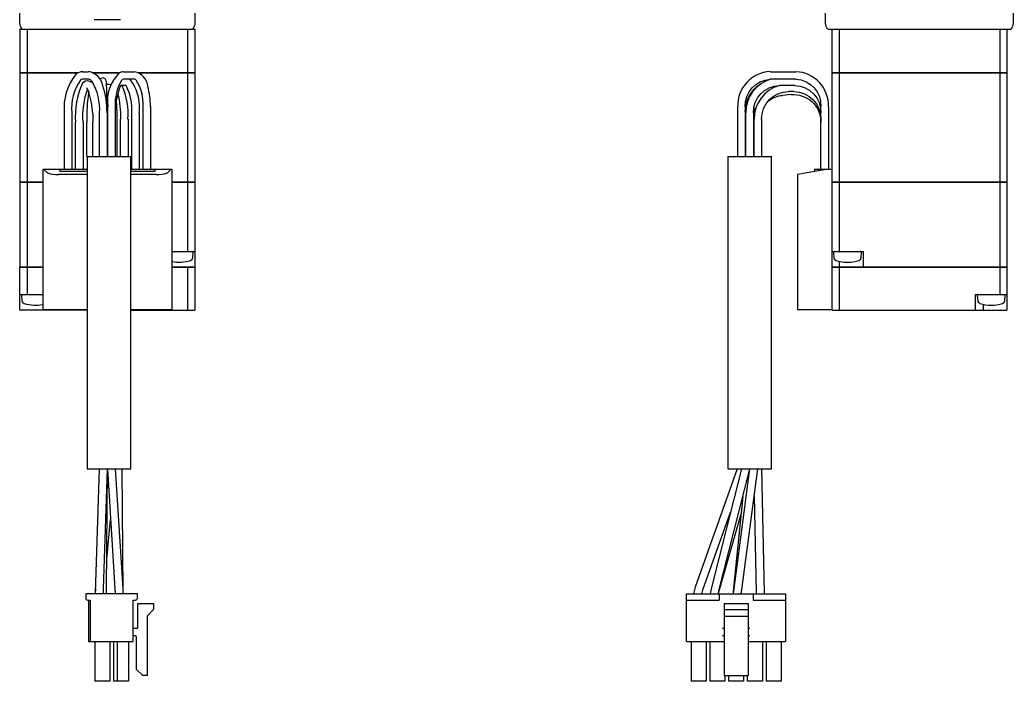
# Model space of a CAD drawing. Extents: x 0 to 695, y -8 to 408.
# Drawn here: x 363 to 521.9, y 95.9 to 201.8 of the extents above; entities that cross this region are included whole.
import ezdxf

# ---------------------------------------------------------------- set-up
doc = ezdxf.new("R2010")
doc.units = 0
doc.header["$LTSCALE"] = 0.5
doc.layers.add('MSM_CONTINUOUS', color=7, linetype='CONTINUOUS')

msp = doc.modelspace()

# ---------------------------------------------------------------- linework, layer by layer
at = {"layer": 'MSM_CONTINUOUS'}
for p, q in [((390.98, 220.82), (390.98, 201.32)), ((491.88, 201.32), (491.88, 215.32)), ((521.88, 215.32), (521.88, 201.32)), ((362.98, 201.32), (362.98, 203.32)), ((379.08, 201.82), (374.88, 201.82)), ((362.98, 200.32), (362.98, 193.33)), ((362.98, 200.32), (390.98, 200.32)), ((364.13, 200.32), (364.13, 193.33)), ((389.82, 200.32), (389.82, 193.33)), ((390.98, 200.32), (390.98, 193.33)), ((492.27, 200.32), (521.5, 200.32)), ((492.88, 200.32), (492.88, 193.33)), ((494.04, 200.32), (494.04, 193.33)), ((519.73, 200.32), (519.73, 193.33)), ((520.88, 200.32), (520.88, 193.33)), ((362.98, 193.33), (372.27, 193.33)), ((362.98, 193.32), (362.98, 175.83)), ((372.25, 193.32), (362.98, 193.32)), ((362.99, 193.32), (362.99, 193.33)), ((364.13, 193.32), (364.13, 175.83)), ((364.14, 193.32), (364.14, 193.33)), ((373.02, 193.52), (373.98, 193.52)), ((374, 192.32), (373.02, 192.32)), ((378.87, 193.33), (374.63, 193.33)), ((374.65, 193.32), (378.86, 193.32)), ((375.81, 192.36), (375.99, 192.48)), ((375.99, 192.48), (376.18, 192.52)), ((379.58, 193.52), (381.32, 193.52)), ((381.32, 192.32), (379.58, 192.32)), ((381.92, 193.33), (390.98, 193.33)), ((390.98, 193.32), (381.95, 193.32)), ((389.82, 193.32), (389.82, 193.33)), ((389.82, 193.32), (389.82, 175.83)), ((390.97, 193.32), (390.97, 193.33)), ((390.98, 193.32), (390.98, 175.83)), ((483.04, 193.52), (487.13, 193.52)), ((487.13, 192.32), (483.04, 192.32)), ((483.04, 192.31), (483.08, 192.32)), ((492.88, 193.33), (520.88, 193.33)), ((492.88, 193.32), (492.88, 155.32)), ((520.88, 193.32), (492.88, 193.32)), ((492.89, 193.32), (492.89, 193.33)), ((494.04, 193.32), (494.04, 193.33)), ((494.04, 193.32), (494.04, 175.83)), ((519.73, 193.32), (519.73, 193.33)), ((519.73, 193.32), (519.73, 175.83)), ((520.87, 193.32), (520.87, 193.33)), ((520.88, 193.32), (520.88, 175.83)), ((373.81, 190.8), (373.65, 190.86)), ((374.01, 192), (374.06, 191.99)), ((374.06, 191.99), (374.26, 191.91)), ((376.84, 191.52), (376.9, 191.52)), ((376.9, 191.52), (377.3, 191.52)), ((377.3, 191.52), (377.34, 191.52)), ((377.34, 191.52), (377.56, 191.47)), ((379.92, 191.32), (379.18, 191.32)), ((486.97, 191.32), (484.5, 191.32)), ((486.37, 189.85), (484.98, 189.72)), ((486.82, 190.32), (485.94, 190.32)), ((377.03, 179.92), (377.03, 187.92)), ((378.23, 187.92), (378.23, 179.92)), ((378.4, 188.98), (378.48, 186.92)), ((382.68, 177.92), (382.68, 187.92)), ((383.88, 187.92), (383.88, 177.92)), ((477.83, 179.92), (477.83, 187.92)), ((479.03, 187.92), (479.03, 179.92)), ((480.49, 187.63), (480.33, 186.42)), ((480.43, 186.92), (480.49, 187.63)), ((480.49, 187.63), (480.49, 187.66)), ((480.49, 187.66), (480.49, 187.63)), ((491.13, 177.92), (491.13, 187.92)), ((492.33, 187.92), (492.33, 177.92)), ((370.08, 186.92), (370.08, 177.92)), ((371.28, 186.92), (371.28, 177.92)), ((375.73, 179.92), (375.73, 186.92)), ((376.93, 186.92), (376.93, 179.92)), ((378.48, 186.92), (378.48, 179.92)), ((380.88, 177.92), (380.88, 186.92)), ((382.08, 186.92), (382.08, 177.92)), ((479.13, 179.92), (479.13, 186.92)), ((480.33, 186.92), (480.33, 179.92)), ((480.43, 179.92), (480.43, 186.92)), ((371.88, 177.92), (371.88, 185.44)), ((373.08, 185.44), (373.08, 177.92)), ((373.68, 179.92), (373.68, 185.46)), ((374.63, 185.34), (374.63, 185.38)), ((374.63, 179.92), (374.63, 185.37)), ((379.08, 179.92), (379.08, 185.92)), ((380.28, 185.92), (380.28, 179.92)), ((481.63, 185.92), (481.63, 179.92)), ((491.13, 185.44), (491.13, 185.68)), ((373.74, 179.92), (380.74, 179.92)), ((373.74, 179.92), (373.74, 129.92)), ((380.74, 129.92), (380.74, 179.92)), ((476.23, 179.92), (483.23, 179.92)), ((476.23, 179.92), (476.23, 129.92)), ((483.23, 129.92), (483.23, 179.92)), ((366.68, 155.42), (366.68, 177.92)), ((366.68, 177.92), (373.74, 177.92)), ((367.38, 177.32), (366.78, 177.92)), ((373.74, 177.06), (369.16, 177.06)), ((369.38, 177.92), (369.38, 177.53)), ((373.74, 177.53), (369.38, 177.53)), ((380.74, 177.92), (387.28, 177.92)), ((384.58, 177.53), (380.74, 177.53)), ((384.8, 177.06), (380.74, 177.06)), ((384.58, 177.92), (384.58, 177.53)), ((387.17, 177.92), (386.57, 177.32)), ((387.28, 177.92), (387.28, 155.42)), ((492.28, 177.92), (487.38, 177.06)), ((487.38, 177.06), (487.38, 155.42)), ((490.08, 177.92), (490.08, 177.53)), ((490.08, 177.92), (492.88, 177.92)), ((362.98, 175.83), (366.68, 175.83)), ((362.98, 175.82), (362.98, 162.22)), ((366.68, 175.82), (362.98, 175.82)), ((362.99, 175.82), (362.99, 175.83)), ((364.13, 175.82), (364.13, 162.22)), ((364.14, 175.82), (364.14, 175.83)), ((387.28, 175.83), (390.98, 175.83)), ((390.98, 175.82), (387.28, 175.82)), ((389.82, 175.82), (389.82, 175.83)), ((389.82, 175.82), (389.82, 164.72)), ((390.97, 175.82), (390.97, 175.83)), ((390.98, 175.82), (390.98, 162.22)), ((492.88, 175.83), (520.88, 175.83)), ((520.88, 175.82), (492.88, 175.82)), ((492.89, 175.82), (492.89, 175.83)), ((494.04, 175.82), (494.04, 175.83)), ((494.04, 175.82), (494.04, 164.72)), ((519.73, 175.82), (519.73, 175.83)), ((519.73, 175.82), (519.73, 162.22)), ((520.87, 175.82), (520.87, 175.83)), ((520.88, 175.82), (520.88, 162.22)), ((387.28, 164.72), (390.98, 164.72)), ((390.64, 163.74), (390.71, 164.5)), ((492.88, 164.72), (497.88, 164.72)), ((493.15, 164.5), (493.22, 163.74)), ((497.55, 163.74), (497.62, 164.5)), ((497.88, 164.72), (497.88, 162.22)), ((362.98, 162.22), (366.68, 162.22)), ((366.68, 162.21), (362.98, 162.21)), ((362.98, 155.32), (362.98, 162.21)), ((362.99, 162.22), (362.99, 162.21)), ((364.13, 162.21), (364.13, 157.82)), ((364.14, 162.22), (364.14, 162.21)), ((387.28, 162.22), (390.98, 162.22)), ((390.98, 162.21), (387.28, 162.21)), ((389.82, 162.22), (389.82, 162.21)), ((389.82, 162.21), (389.82, 155.32)), ((390.97, 162.22), (390.97, 162.21)), ((390.98, 162.21), (390.98, 155.32)), ((492.88, 162.22), (520.88, 162.22)), ((520.88, 162.21), (492.88, 162.21)), ((492.89, 162.22), (492.89, 162.21)), ((494.04, 162.22), (494.04, 162.21)), ((494.04, 162.21), (494.04, 155.32)), ((494.13, 162.22), (494.13, 163.15)), ((519.73, 162.22), (519.73, 162.21)), ((519.73, 162.21), (519.73, 157.82)), ((520.87, 162.22), (520.87, 162.21)), ((520.88, 162.21), (520.88, 155.32)), ((362.98, 157.82), (366.68, 157.82)), ((363.25, 157.61), (363.31, 156.85)), ((515.88, 155.32), (515.88, 157.82)), ((515.88, 157.82), (520.88, 157.82)), ((516.15, 157.61), (516.22, 156.85)), ((520.55, 156.85), (520.62, 157.61)), ((517.13, 155.32), (517.13, 156.26)), ((373.74, 155.32), (362.98, 155.32)), ((366.68, 155.42), (373.74, 155.42)), ((366.73, 155.42), (366.73, 155.32)), ((380.74, 155.42), (387.28, 155.42)), ((380.74, 155.32), (390.98, 155.32)), ((487.38, 155.42), (492.88, 155.42)), ((492.88, 155.32), (520.88, 155.32)), ((373.74, 129.92), (380.74, 129.92)), ((375.68, 129.92), (375.03, 110.04)), ((376.35, 110.71), (376.98, 129.92)), ((376.83, 110.59), (376.98, 129.9)), ((376.98, 129.9), (378.18, 110.7)), ((379.48, 110.78), (378.28, 129.92)), ((379.53, 110.25), (379.37, 129.92)), ((477.74, 129.92), (471.01, 110.95)), ((478.41, 129.92), (473.56, 110.68)), ((474.82, 110.36), (479.7, 129.7)), ((476.23, 129.92), (483.23, 129.92)), ((479.73, 129.92), (477.13, 110.33)), ((478.42, 110.16), (481.04, 129.92)), ((482.08, 110.03), (481.68, 129.92)), ((480.47, 125.62), (480.78, 110.07)), ((478.64, 125.5), (477.12, 110.33)), ((472.24, 110.52), (476.66, 122.99)), ((474.85, 110.41), (478.36, 122.74)), ((376.87, 115.44), (377.49, 121.77)), ((373.51, 109.92), (373.51, 109.2)), ((381.79, 109.92), (373.51, 109.92)), ((375.03, 110.04), (375.03, 109.92)), ((375.06, 110.76), (375.04, 109.92)), ((376.34, 109.92), (376.35, 110.71)), ((376.83, 109.92), (376.83, 110.59)), ((378.18, 110.7), (378.22, 109.92)), ((379.52, 109.92), (379.48, 110.78)), ((379.53, 109.92), (379.52, 110.53)), ((379.53, 109.92), (379.53, 110.25)), ((381.79, 109.2), (381.79, 109.92)), ((469.63, 109.92), (485.48, 109.92)), ((469.63, 102.27), (469.63, 109.92)), ((471.01, 110.96), (470.75, 109.92)), ((471.01, 110.95), (470.75, 109.92)), ((472.07, 109.92), (472.24, 110.52)), ((473.56, 110.68), (473.42, 109.92)), ((474.73, 109.92), (474.82, 110.36)), ((474.74, 109.92), (474.85, 110.41)), ((474.83, 109.92), (474.83, 108.9)), ((477.12, 110.33), (477.09, 109.92)), ((477.13, 110.33), (477.09, 109.92)), ((478.4, 109.92), (478.42, 110.16)), ((480.29, 109.92), (480.29, 108.9)), ((480.78, 110.07), (480.78, 109.92)), ((482.08, 109.92), (482.08, 110.1)), ((482.08, 109.92), (482.08, 110.03)), ((485.48, 109.92), (485.48, 102.27)), ((373.81, 108.9), (374.22, 108.9)), ((373.97, 108.9), (373.97, 102.27)), ((374.22, 108.9), (374.22, 102.27)), ((381.08, 108.9), (381.49, 108.9)), ((381.08, 102.27), (381.08, 108.9)), ((381.83, 108.37), (384.36, 108.37)), ((381.83, 104.52), (381.83, 108.37)), ((384.36, 108.37), (384.36, 107.37)), ((469.63, 108.9), (474.83, 108.9)), ((475.63, 108.37), (479.49, 108.37)), ((475.63, 108.37), (475.63, 96.81)), ((479.49, 108.37), (479.49, 96.81)), ((480.29, 108.9), (485.48, 108.9)), ((384.36, 107.37), (383.34, 106.35)), ((475.63, 107.37), (479.49, 107.37)), ((383.34, 106.35), (383.34, 96.81)), ((475.63, 106.35), (479.49, 106.35)), ((381.68, 104.37), (381.08, 104.37)), ((475.63, 104.37), (475.38, 104.37)), ((479.74, 104.37), (479.49, 104.37)), ((373.97, 102.27), (381.08, 102.27)), ((374.95, 102.27), (374.95, 95.92)), ((377.35, 102.27), (377.35, 95.92)), ((377.95, 102.27), (377.95, 95.92)), ((378.55, 102.27), (378.55, 95.92)), ((380.35, 102.27), (380.35, 95.92)), ((381.08, 103.22), (381.36, 103.22)), ((381.64, 97.81), (381.64, 102.94)), ((469.63, 102.27), (475.63, 102.27)), ((470.36, 102.27), (470.36, 95.92)), ((472.76, 102.27), (472.76, 95.92)), ((473.36, 102.27), (473.36, 95.92)), ((475.38, 103.22), (475.63, 103.22)), ((479.49, 103.22), (479.74, 103.22)), ((479.49, 102.27), (485.48, 102.27)), ((481.76, 102.27), (481.76, 95.92)), ((482.36, 102.27), (482.36, 95.92)), ((484.76, 102.27), (484.76, 95.92)), ((382.64, 96.81), (381.64, 97.81)), ((377.35, 95.92), (374.95, 95.92)), ((380.35, 95.92), (377.95, 95.92)), ((383.34, 96.81), (382.64, 96.81)), ((472.76, 95.92), (470.36, 95.92)), ((475.76, 95.92), (473.36, 95.92)), ((475.63, 96.81), (479.49, 96.81)), ((475.76, 96.81), (475.76, 95.92)), ((476.36, 96.81), (476.36, 95.92)), ((478.76, 95.92), (476.36, 95.92)), ((478.76, 96.81), (478.76, 95.92)), ((479.36, 96.81), (479.36, 95.92)), ((481.76, 95.92), (479.36, 95.92)), ((484.76, 95.92), (482.36, 95.92))]:
    msp.add_line(p, q, dxfattribs=at)
at = {"layer": 'MSM_CONTINUOUS', "extrusion": (0, 0, -1)}
for centre, radius, start, end in [((-364.48, 201.32), 1.5, 318.1897, 0), ((-389.48, 201.32), 1.5, 180, 221.8103), ((-493.38, 201.32), 1.5, 318.1897, 0), ((-520.38, 201.32), 1.5, 180, 221.8103), ((-483.25, 188.1), 4.22, 357.5064, 87.069), ((-486.92, 188.11), 4.22, 92.8542, 182.5704), ((-386.84, 186.21), 13.78, 356.7908, 19.3093), ((-484.48, 187.03), 5.45, 1.1091, 66.0046), ((-484.62, 187.03), 4.29, 358.4892, 88.3121), ((-486.85, 187.04), 4.29, 91.642, 181.5567), ((-363.28, 186.35), 15.8, 166.5872, 181.5576), ((-485.99, 185.96), 4.36, 359.4314, 89.3937), ((-485.37, 185.37), 4.37, 52.9581, 84.9542), ((-486.74, 185.47), 4.39, 85.0821, 180.1308), ((-486.78, 185.96), 4.36, 90.5892, 180.5857), ((-390.42, 187.39), 13.5, 357.9949, 5.1375), ((-349.35, 186.12), 25.29, 178.5191, 181.6777)]:
    msp.add_arc(centre, radius, start, end, dxfattribs=at)
at = {"layer": 'MSM_CONTINUOUS'}
for centre, radius, start, end in [((378.78, 187.68), 8.74, 141.6765, 184.9803), ((373.06, 191.8), 1.72, 91.1046, 130.9976), ((373.1, 191.7), 0.622, 96.9392, 131.0969), ((373.54, 190.81), 2.75, 8.9432, 80.7276), ((373.78, 191.46), 0.889, 38.882, 76.1339), ((376.2, 191.9), 0.622, 5.0583, 91.8855), ((383.4, 188.77), 6.43, 134.963, 187.5807), ((379.59, 192.07), 1.45, 90.4058, 120.4027), ((379.65, 191.85), 0.476, 98.6138, 146.2676), ((374.88, 187.86), 7.25, 6.3701, 38.0137), ((380.85, 190.96), 2.6, 4.529, 79.4489), ((381.22, 191.81), 0.517, 45.2404, 78.1418), ((483.24, 188.12), 5.41, 92.1273, 182.0933), ((484.7, 187), 5.57, 107.3809, 180.7723), ((486.93, 188.11), 5.41, 357.9657, 87.8137), ((378.96, 187.67), 7.72, 144.3313, 185.5619), ((384.58, 186.36), 12.73, 155.3814, 184.1546), ((373.76, 191.05), 0.978, 75.1348, 141.2961), ((373.14, 190.27), 0.846, 3.0873, 38.5311), ((373.81, 190.79), 1.21, 40.2216, 68.1544), ((367.1, 187.5), 8.65, 356.1439, 31.4476), ((363.99, 187.11), 12.93, 359.1445, 18.5736), ((306.95, 188.2), 69.98, 359.4917, 3.0744), ((385.34, 188.4), 7.13, 148.56, 183.8379), ((392.28, 186.21), 14.15, 159.6946, 173.3429), ((379.6, 190.78), 0.679, 127.4987, 149.8257), ((379.13, 191.09), 0.266, 34.411, 59.3913), ((369.34, 186.76), 10.96, 355.615, 24.1334), ((379.08, 190.4), 1.25, 39.0936, 47.7837), ((372.17, 187.45), 8.72, 356.5414, 25.3793), ((375.84, 188.43), 6.86, 355.7338, 33.1423), ((372.48, 188.03), 11.39, 359.4263, 15.9737), ((486.02, 185.95), 5.59, 105.9654, 180.2921), ((400.54, 186.2), 26.87, 171.1484, 181.5762), ((360.88, 186.1), 13.77, 2.8028, 17.8241), ((373.67, 187.79), 8.45, 354.0847, 5.9153), ((360.88, 186.1), 13.77, 357.0004, 357.0016), ((368.94, 181.69), 4.64, 250.4546, 272.713), ((385.04, 181.56), 4.51, 266.9565, 289.8759), ((390.14, 163.78), 0.5, 287.6292, 355), ((390.51, 164.52), 0.2, 355, 90), ((493.35, 164.52), 0.2, 90, 185), ((493.72, 163.78), 0.5, 185, 252.3708), ((497.05, 163.78), 0.5, 287.6292, 355), ((497.42, 164.52), 0.2, 355, 90), ((388.48, 169.02), 6, 258.463, 287.6292), ((495.38, 169.02), 6, 252.3708, 287.6292), ((363.45, 157.63), 0.2, 108.1949, 185), ((516.35, 157.63), 0.2, 108.1949, 185), ((520.42, 157.63), 0.2, 355, 71.8051), ((363.81, 156.89), 0.5, 185, 252.3708), ((365.48, 162.13), 6, 252.3708, 281.537), ((516.72, 156.89), 0.5, 185, 252.3708), ((518.38, 162.13), 6, 252.3708, 287.6292), ((520.05, 156.89), 0.5, 287.6292, 355), ((373.81, 109.2), 0.3, 180, 270), ((381.49, 109.2), 0.3, 270, 0), ((381.68, 104.52), 0.15, 270, 0), ((381.36, 102.94), 0.28, 0, 90)]:
    msp.add_arc(centre, radius, start, end, dxfattribs=at)

doc.saveas('drawing.dxf')
